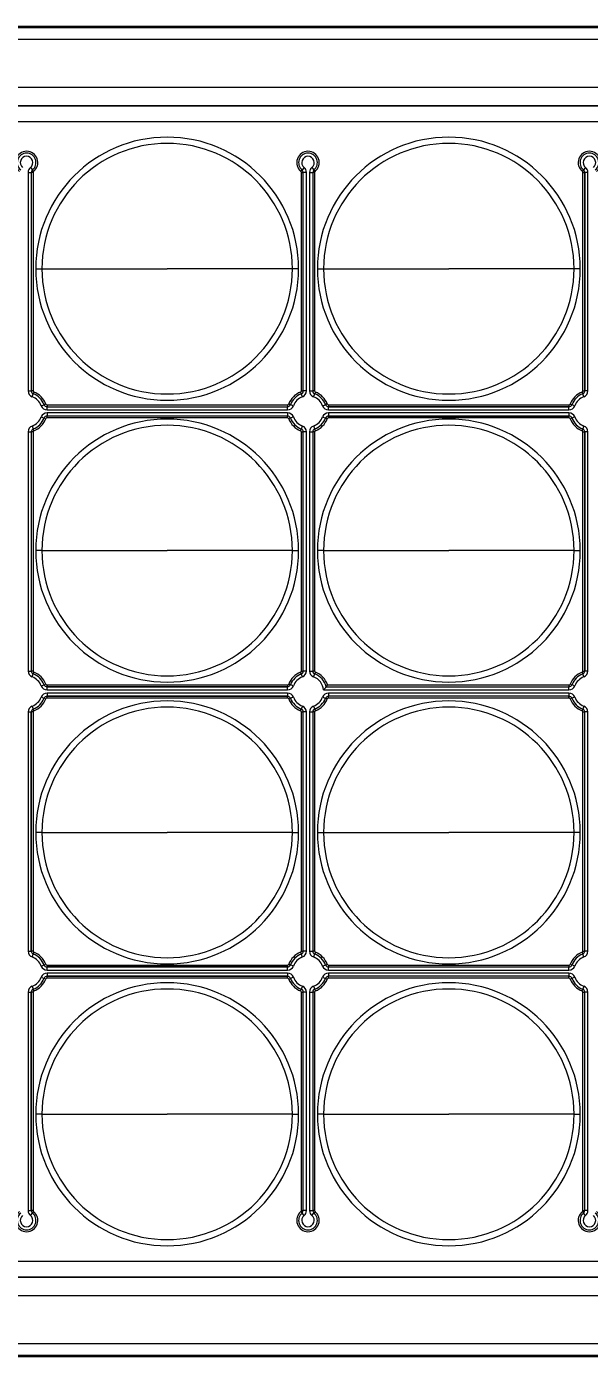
# Model space of a CAD drawing. Header units: millimetres. Extents: x 409 to 2276, y 1039 to 1674.
# Drawn here: x 645.6 to 735.6, y 1320.6 to 1532.9 of the extents above; entities that cross this region are included whole.
import ezdxf

# ---------------------------------------------------------------- set-up
doc = ezdxf.new("R2010")
doc.units = ezdxf.units.MM
doc.layers.add('dim', color=82, linetype='Continuous', lineweight=9)
doc.layers.add('粗实线层', color=7, linetype='Continuous', lineweight=35)
doc.dimstyles.new('ISO-25', dxfattribs={"dimscale": 2.5, "dimtxt": 2.5, "dimasz": 2.5, "dimexe": 1.25, "dimexo": 0.625, "dimtad": 1, "dimtxsty": 'Standard', "dimcen": 2.5, "dimadec": 0, "dimazin": 0, "dimtfac": 1, "dimtmove": 0, "dimatfit": 3, "dimfxl": 0, "dimarcsym": 0})

# ---------------------------------------------------------------- blocks, each defined once
blk = doc.blocks.new('*D8')
at = {"layer": 'Defpoints', "color": 0, "lineweight": 18, "transparency": 16777216}
for p in [(690.59, 1532.92), (760.59, 1320.61), (879.42, 1320.61)]:
    blk.add_point(p, dxfattribs=at)
at = {"layer": 'dim', "color": 0, "lineweight": -2, "transparency": 16777216}
for p, q in [((691.84, 1532.92), (880.67, 1532.92)), ((879.42, 1527.92), (879.42, 1325.61)), ((761.84, 1320.61), (880.67, 1320.61))]:
    blk.add_line(p, q, dxfattribs=at)
at = {"layer": 'dim', "color": 0, "lineweight": 18, "transparency": 16777216}
for points in [[(878.59, 1527.92), (880.25, 1527.92), (879.42, 1532.92)], [(878.59, 1325.61), (880.25, 1325.61), (879.42, 1320.61)]]:
    blk.add_solid(points, dxfattribs=at)
at = {"layer": 'dim', "color": 0, "lineweight": 18, "transparency": 16777216, "insert": (874.52, 1426.77), "char_height": 6.25, "attachment_point": 5, "rotation": 90}
blk.add_mtext('212,31', dxfattribs=at)

msp = doc.modelspace()

# ---------------------------------------------------------------- linework, layer by layer
at = {"layer": '粗实线层', "lineweight": 20}
for p, q in [((760.592, 1532.924), (620.592, 1532.924)), ((620.592, 1532.923), (760.592, 1532.923)), ((760.592, 1532.866), (620.592, 1532.866)), ((620.592, 1532.767), (760.592, 1532.767)), ((760.592, 1530.869), (620.592, 1530.869)), ((620.592, 1523.267), (760.592, 1523.267)), ((620.592, 1520.267), (760.592, 1520.267)), ((760.592, 1520.267), (620.592, 1520.267)), ((620.592, 1517.767), (760.592, 1517.767)), ((645.88, 1509.65), (646.38, 1509.65)), ((645.88, 1509.65), (645.88, 1474.76)), ((646.255, 1510.43), (646.568, 1510.04)), ((646.68, 1509.65), (646.38, 1509.65)), ((646.38, 1509.65), (646.38, 1474.76)), ((646.38, 1509.65), (646.38, 1474.76)), ((646.38, 1509.65), (646.38, 1474.76)), ((646.755, 1509.806), (646.568, 1510.04)), ((646.68, 1509.65), (646.68, 1474.76)), ((689.467, 1509.806), (689.655, 1510.04)), ((689.542, 1509.65), (689.842, 1509.65)), ((689.542, 1474.76), (689.542, 1509.65)), ((689.967, 1510.43), (689.655, 1510.04)), ((690.342, 1509.65), (689.842, 1509.65)), ((689.842, 1474.76), (689.842, 1509.65)), ((689.842, 1474.76), (689.842, 1509.65)), ((689.842, 1474.76), (689.842, 1509.65)), ((690.342, 1474.76), (690.342, 1509.65)), ((690.842, 1509.65), (691.342, 1509.65)), ((690.842, 1509.65), (690.842, 1474.76)), ((691.217, 1510.43), (691.53, 1510.04)), ((691.642, 1509.65), (691.342, 1509.65)), ((691.342, 1509.65), (691.342, 1474.76)), ((691.342, 1509.65), (691.342, 1474.76)), ((691.342, 1509.65), (691.342, 1474.76)), ((691.717, 1509.806), (691.53, 1510.04)), ((691.642, 1509.65), (691.642, 1474.76)), ((734.429, 1509.806), (734.617, 1510.04)), ((734.504, 1509.65), (734.804, 1509.65)), ((734.504, 1474.76), (734.504, 1509.65)), ((734.929, 1510.43), (734.617, 1510.04)), ((734.804, 1474.76), (734.804, 1509.65)), ((735.304, 1509.65), (734.804, 1509.65)), ((734.804, 1509.65), (734.804, 1474.76)), ((734.804, 1509.65), (734.804, 1474.76)), ((735.304, 1474.76), (735.304, 1509.65)), ((647.092, 1494.267), (648.092, 1494.267)), ((648.092, 1494.267), (668.092, 1494.267)), ((688.092, 1494.267), (668.092, 1494.267)), ((689.092, 1494.267), (688.092, 1494.267)), ((692.092, 1494.267), (693.092, 1494.267)), ((693.092, 1494.267), (713.092, 1494.267)), ((733.092, 1494.267), (713.092, 1494.267)), ((734.092, 1494.267), (733.092, 1494.267)), ((645.88, 1474.76), (646.38, 1474.76)), ((646.68, 1474.76), (646.38, 1474.76)), ((646.523, 1473.825), (646.702, 1474.293)), ((646.809, 1474.573), (646.702, 1474.293)), ((689.414, 1474.573), (689.521, 1474.293)), ((689.699, 1473.825), (689.521, 1474.293)), ((689.542, 1474.76), (689.842, 1474.76)), ((690.342, 1474.76), (689.842, 1474.76)), ((690.842, 1474.76), (691.342, 1474.76)), ((691.642, 1474.76), (691.342, 1474.76)), ((691.485, 1473.825), (691.664, 1474.293)), ((691.771, 1474.573), (691.664, 1474.293)), ((734.376, 1474.573), (734.483, 1474.293)), ((734.661, 1473.825), (734.483, 1474.293)), ((734.504, 1474.76), (734.804, 1474.76)), ((735.304, 1474.76), (734.804, 1474.76)), ((647.965, 1472.383), (648.432, 1472.562)), ((648.713, 1472.669), (648.432, 1472.562)), ((648.899, 1472.54), (648.899, 1472.24)), ((648.899, 1472.54), (687.323, 1472.54)), ((648.899, 1471.74), (648.899, 1472.24)), ((648.899, 1472.24), (687.323, 1472.24)), ((648.899, 1472.24), (687.323, 1472.24)), ((648.899, 1472.24), (687.323, 1472.24)), ((648.899, 1471.74), (687.323, 1471.74)), ((687.323, 1472.54), (687.323, 1472.24)), ((687.323, 1471.74), (687.323, 1472.24)), ((687.51, 1472.669), (687.79, 1472.562)), ((688.257, 1472.383), (687.79, 1472.562)), ((692.927, 1472.383), (693.394, 1472.562)), ((693.675, 1472.669), (693.394, 1472.562)), ((693.861, 1472.54), (732.285, 1472.54)), ((693.861, 1472.54), (693.861, 1472.24)), ((693.861, 1472.24), (732.285, 1472.24)), ((693.861, 1471.74), (693.861, 1472.24)), ((732.285, 1472.24), (693.861, 1472.24)), ((732.285, 1472.24), (693.861, 1472.24)), ((693.861, 1471.74), (732.285, 1471.74)), ((732.285, 1472.54), (732.285, 1472.24)), ((732.285, 1471.74), (732.285, 1472.24)), ((732.472, 1472.669), (732.752, 1472.562)), ((733.219, 1472.383), (732.752, 1472.562)), ((647.965, 1470.598), (648.432, 1470.419)), ((648.713, 1470.312), (648.432, 1470.419)), ((687.323, 1471.24), (648.899, 1471.24)), ((648.899, 1471.24), (648.899, 1470.74)), ((648.899, 1470.44), (648.899, 1470.74)), ((687.323, 1470.74), (648.899, 1470.74)), ((687.323, 1470.74), (648.899, 1470.74)), ((687.323, 1470.74), (648.899, 1470.74)), ((687.323, 1470.44), (648.899, 1470.44)), ((687.323, 1471.24), (687.323, 1470.74)), ((687.323, 1470.44), (687.323, 1470.74)), ((687.51, 1470.312), (687.79, 1470.419)), ((688.257, 1470.598), (687.79, 1470.419)), ((692.927, 1470.598), (693.394, 1470.419)), ((693.675, 1470.312), (693.394, 1470.419)), ((732.285, 1471.24), (693.861, 1471.24)), ((693.861, 1471.24), (693.861, 1470.74)), ((732.285, 1470.74), (693.861, 1470.74)), ((693.861, 1470.44), (693.861, 1470.74)), ((693.861, 1470.74), (732.285, 1470.74)), ((693.861, 1470.74), (732.285, 1470.74)), ((732.285, 1470.44), (693.861, 1470.44)), ((732.285, 1471.24), (732.285, 1470.74)), ((732.285, 1470.44), (732.285, 1470.74)), ((732.472, 1470.312), (732.752, 1470.419)), ((733.219, 1470.598), (732.752, 1470.419)), ((645.88, 1468.221), (645.88, 1430.036)), ((645.88, 1468.221), (646.38, 1468.221)), ((646.68, 1468.221), (646.38, 1468.221)), ((646.38, 1468.221), (646.38, 1430.036)), ((646.38, 1468.221), (646.38, 1430.036)), ((646.38, 1468.221), (646.38, 1430.036)), ((646.523, 1469.155), (646.702, 1468.688)), ((646.68, 1468.221), (646.68, 1430.036)), ((646.809, 1468.408), (646.702, 1468.688)), ((689.414, 1468.408), (689.521, 1468.688)), ((689.699, 1469.155), (689.521, 1468.688)), ((689.542, 1468.221), (689.842, 1468.221)), ((689.542, 1430.036), (689.542, 1468.221)), ((689.842, 1430.036), (689.842, 1468.221)), ((690.342, 1468.221), (689.842, 1468.221)), ((689.842, 1430.036), (689.842, 1468.221)), ((689.842, 1430.036), (689.842, 1468.221)), ((690.342, 1430.036), (690.342, 1468.221)), ((690.842, 1468.221), (691.342, 1468.221)), ((690.842, 1468.221), (690.842, 1430.036)), ((691.642, 1468.221), (691.342, 1468.221)), ((691.342, 1468.221), (691.342, 1430.036)), ((691.342, 1468.221), (691.342, 1430.036)), ((691.342, 1468.221), (691.342, 1430.036)), ((691.485, 1469.155), (691.664, 1468.688)), ((691.642, 1468.221), (691.642, 1430.036)), ((691.771, 1468.408), (691.664, 1468.688)), ((734.376, 1468.408), (734.483, 1468.688)), ((734.661, 1469.155), (734.483, 1468.688)), ((734.504, 1430.036), (734.504, 1468.221)), ((734.504, 1468.221), (734.804, 1468.221)), ((734.804, 1430.036), (734.804, 1468.221)), ((735.304, 1468.221), (734.804, 1468.221)), ((734.804, 1468.221), (734.804, 1430.036)), ((734.804, 1468.221), (734.804, 1430.036)), ((735.304, 1430.036), (735.304, 1468.221)), ((648.092, 1449.267), (647.092, 1449.267)), ((648.092, 1449.267), (668.092, 1449.267)), ((688.092, 1449.267), (668.092, 1449.267)), ((688.092, 1449.267), (689.092, 1449.267)), ((693.092, 1449.267), (692.092, 1449.267)), ((693.092, 1449.267), (713.092, 1449.267)), ((733.092, 1449.267), (713.092, 1449.267)), ((733.092, 1449.267), (734.092, 1449.267)), ((645.88, 1430.036), (646.38, 1430.036)), ((646.68, 1430.036), (646.38, 1430.036)), ((646.523, 1429.102), (646.702, 1429.569)), ((646.809, 1429.849), (646.702, 1429.569)), ((689.414, 1429.849), (689.521, 1429.569)), ((689.699, 1429.102), (689.521, 1429.569)), ((689.542, 1430.036), (689.842, 1430.036)), ((690.342, 1430.036), (689.842, 1430.036)), ((690.842, 1430.036), (691.342, 1430.036)), ((691.642, 1430.036), (691.342, 1430.036)), ((691.485, 1429.102), (691.664, 1429.569)), ((691.771, 1429.849), (691.664, 1429.569)), ((734.376, 1429.849), (734.483, 1429.569)), ((734.661, 1429.102), (734.483, 1429.569)), ((734.504, 1430.036), (734.804, 1430.036)), ((735.304, 1430.036), (734.804, 1430.036)), ((647.965, 1427.66), (648.432, 1427.839)), ((648.713, 1427.946), (648.432, 1427.839)), ((648.899, 1427.817), (648.899, 1427.517)), ((648.899, 1427.817), (687.323, 1427.817)), ((648.899, 1427.517), (687.323, 1427.517)), ((648.899, 1427.017), (648.899, 1427.517)), ((687.323, 1427.517), (648.899, 1427.517)), ((687.323, 1427.517), (648.899, 1427.517)), ((648.899, 1427.017), (687.323, 1427.017)), ((687.323, 1427.817), (687.323, 1427.517)), ((687.323, 1427.017), (687.323, 1427.517)), ((687.51, 1427.946), (687.79, 1427.839)), ((688.257, 1427.66), (687.79, 1427.839)), ((693.08, 1427.017), (732.285, 1427.017)), ((693.497, 1427.517), (732.285, 1427.517)), ((693.497, 1427.517), (732.285, 1427.517)), ((693.497, 1427.517), (732.285, 1427.517)), ((693.721, 1427.817), (732.285, 1427.817)), ((732.285, 1427.817), (732.285, 1427.517)), ((732.285, 1427.017), (732.285, 1427.517)), ((732.472, 1427.946), (732.752, 1427.839)), ((733.219, 1427.66), (732.752, 1427.839)), ((647.965, 1425.874), (648.432, 1425.696)), ((648.713, 1425.589), (648.432, 1425.696)), ((648.899, 1426.517), (648.899, 1426.017)), ((687.323, 1426.517), (648.899, 1426.517)), ((687.323, 1426.017), (648.899, 1426.017)), ((648.899, 1425.717), (648.899, 1426.017)), ((648.899, 1426.017), (687.323, 1426.017)), ((648.899, 1426.017), (687.323, 1426.017)), ((687.323, 1425.717), (648.899, 1425.717)), ((687.323, 1426.517), (687.323, 1426.017)), ((687.323, 1425.717), (687.323, 1426.017)), ((687.51, 1425.589), (687.79, 1425.696)), ((688.257, 1425.874), (687.79, 1425.696)), ((692.927, 1425.874), (693.394, 1425.696)), ((693.675, 1425.589), (693.394, 1425.696)), ((732.285, 1426.517), (693.861, 1426.517)), ((693.861, 1426.517), (693.861, 1426.017)), ((732.285, 1426.017), (693.861, 1426.017)), ((693.861, 1425.717), (693.861, 1426.017)), ((732.285, 1426.017), (693.861, 1426.017)), ((732.285, 1426.017), (693.861, 1426.017)), ((732.285, 1425.717), (693.861, 1425.717)), ((732.285, 1426.517), (732.285, 1426.017)), ((732.285, 1425.717), (732.285, 1426.017)), ((732.472, 1425.589), (732.752, 1425.696)), ((733.219, 1425.874), (732.752, 1425.696)), ((645.88, 1423.498), (646.38, 1423.498)), ((645.88, 1423.498), (645.88, 1385.313)), ((646.68, 1423.498), (646.38, 1423.498)), ((646.38, 1423.498), (646.38, 1385.313)), ((646.38, 1385.313), (646.38, 1423.498)), ((646.38, 1385.313), (646.38, 1423.498)), ((646.523, 1424.432), (646.702, 1423.965)), ((646.68, 1423.498), (646.68, 1385.313)), ((646.809, 1423.685), (646.702, 1423.965)), ((689.414, 1423.685), (689.521, 1423.965)), ((689.699, 1424.432), (689.521, 1423.965)), ((689.542, 1385.313), (689.542, 1423.498)), ((689.542, 1423.498), (689.842, 1423.498)), ((689.842, 1385.313), (689.842, 1423.498)), ((690.342, 1423.498), (689.842, 1423.498)), ((689.842, 1385.313), (689.842, 1423.498)), ((689.842, 1385.313), (689.842, 1423.498)), ((690.342, 1385.313), (690.342, 1423.498)), ((690.842, 1423.498), (691.342, 1423.498)), ((690.842, 1423.498), (690.842, 1385.313)), ((691.342, 1423.498), (691.342, 1385.313)), ((691.642, 1423.498), (691.342, 1423.498)), ((691.342, 1423.498), (691.342, 1385.313)), ((691.342, 1423.498), (691.342, 1385.313)), ((691.485, 1424.432), (691.664, 1423.965)), ((691.642, 1423.498), (691.642, 1385.313)), ((691.771, 1423.685), (691.664, 1423.965)), ((734.376, 1423.685), (734.483, 1423.965)), ((734.661, 1424.432), (734.483, 1423.965)), ((734.504, 1423.498), (734.804, 1423.498)), ((734.504, 1385.313), (734.504, 1423.498)), ((734.804, 1385.313), (734.804, 1423.498)), ((735.304, 1423.498), (734.804, 1423.498)), ((734.804, 1385.313), (734.804, 1423.498)), ((734.804, 1385.313), (734.804, 1423.498)), ((735.304, 1385.313), (735.304, 1423.498)), ((648.092, 1404.267), (647.092, 1404.267)), ((648.092, 1404.267), (668.092, 1404.267)), ((688.092, 1404.267), (668.092, 1404.267)), ((688.092, 1404.267), (689.092, 1404.267)), ((692.092, 1404.267), (693.092, 1404.267)), ((693.092, 1404.267), (713.092, 1404.267)), ((733.092, 1404.267), (713.092, 1404.267)), ((734.092, 1404.267), (733.092, 1404.267)), ((645.88, 1385.313), (646.38, 1385.313)), ((646.68, 1385.313), (646.38, 1385.313)), ((646.523, 1384.379), (646.702, 1384.846)), ((646.809, 1385.126), (646.702, 1384.846)), ((689.414, 1385.126), (689.521, 1384.846)), ((689.699, 1384.379), (689.521, 1384.846)), ((689.542, 1385.313), (689.842, 1385.313)), ((690.342, 1385.313), (689.842, 1385.313)), ((690.842, 1385.313), (691.342, 1385.313)), ((691.642, 1385.313), (691.342, 1385.313)), ((691.485, 1384.379), (691.664, 1384.846)), ((691.771, 1385.126), (691.664, 1384.846)), ((734.376, 1385.126), (734.483, 1384.846)), ((734.661, 1384.379), (734.483, 1384.846)), ((734.504, 1385.313), (734.804, 1385.313)), ((735.304, 1385.313), (734.804, 1385.313)), ((647.965, 1382.937), (648.432, 1383.115)), ((648.713, 1383.222), (648.432, 1383.115)), ((648.899, 1383.094), (648.899, 1382.794)), ((648.899, 1383.094), (687.323, 1383.094)), ((648.899, 1382.794), (687.323, 1382.794)), ((648.899, 1382.294), (648.899, 1382.794)), ((687.323, 1382.794), (648.899, 1382.794)), ((687.323, 1382.794), (648.899, 1382.794)), ((648.899, 1382.294), (687.323, 1382.294)), ((687.323, 1383.094), (687.323, 1382.794)), ((687.323, 1382.294), (687.323, 1382.794)), ((687.51, 1383.222), (687.79, 1383.115)), ((688.257, 1382.937), (687.79, 1383.115)), ((692.927, 1382.937), (693.394, 1383.115)), ((693.675, 1383.222), (693.394, 1383.115)), ((693.861, 1383.094), (693.861, 1382.794)), ((693.861, 1383.094), (732.285, 1383.094)), ((693.861, 1382.794), (732.285, 1382.794)), ((693.861, 1382.294), (693.861, 1382.794)), ((693.861, 1382.794), (732.285, 1382.794)), ((693.861, 1382.794), (732.285, 1382.794)), ((693.861, 1382.294), (732.285, 1382.294)), ((732.285, 1383.094), (732.285, 1382.794)), ((732.285, 1382.294), (732.285, 1382.794)), ((732.472, 1383.222), (732.752, 1383.115)), ((733.219, 1382.937), (732.752, 1383.115)), ((647.965, 1381.151), (648.432, 1380.972)), ((648.713, 1380.865), (648.432, 1380.972)), ((648.899, 1381.794), (648.899, 1381.294)), ((687.323, 1381.794), (648.899, 1381.794)), ((687.323, 1381.294), (648.899, 1381.294)), ((648.899, 1380.994), (648.899, 1381.294)), ((648.899, 1381.294), (687.323, 1381.294)), ((648.899, 1381.294), (687.323, 1381.294)), ((687.323, 1380.994), (648.899, 1380.994)), ((687.323, 1381.794), (687.323, 1381.294)), ((687.323, 1380.994), (687.323, 1381.294)), ((687.51, 1380.865), (687.79, 1380.972)), ((688.257, 1381.151), (687.79, 1380.972)), ((692.927, 1381.151), (693.394, 1380.972)), ((693.675, 1380.865), (693.394, 1380.972)), ((693.861, 1381.794), (693.861, 1381.294)), ((732.285, 1381.794), (693.861, 1381.794)), ((693.861, 1380.994), (693.861, 1381.294)), ((732.285, 1381.294), (693.861, 1381.294)), ((732.285, 1381.294), (693.861, 1381.294)), ((732.285, 1381.294), (693.861, 1381.294)), ((732.285, 1380.994), (693.861, 1380.994)), ((732.285, 1381.794), (732.285, 1381.294)), ((732.285, 1380.994), (732.285, 1381.294)), ((732.472, 1380.865), (732.752, 1380.972)), ((733.219, 1381.151), (732.752, 1380.972)), ((645.88, 1378.775), (646.38, 1378.775)), ((645.88, 1378.775), (645.88, 1343.885)), ((646.68, 1378.775), (646.38, 1378.775)), ((646.38, 1378.775), (646.38, 1343.885)), ((646.38, 1343.885), (646.38, 1378.775)), ((646.38, 1343.885), (646.38, 1378.775)), ((646.523, 1379.709), (646.702, 1379.242)), ((646.68, 1378.775), (646.68, 1343.885)), ((646.809, 1378.961), (646.702, 1379.242)), ((689.414, 1378.961), (689.521, 1379.242)), ((689.699, 1379.709), (689.521, 1379.242)), ((689.542, 1378.775), (689.842, 1378.775)), ((689.542, 1343.885), (689.542, 1378.775)), ((689.842, 1343.885), (689.842, 1378.775)), ((690.342, 1378.775), (689.842, 1378.775)), ((689.842, 1343.885), (689.842, 1378.775)), ((689.842, 1343.885), (689.842, 1378.775)), ((690.342, 1343.885), (690.342, 1378.775)), ((690.842, 1378.775), (691.342, 1378.775)), ((690.842, 1378.775), (690.842, 1343.885)), ((691.642, 1378.775), (691.342, 1378.775)), ((691.342, 1378.775), (691.342, 1343.885)), ((691.342, 1378.775), (691.342, 1343.885)), ((691.342, 1378.775), (691.342, 1343.885)), ((691.485, 1379.709), (691.664, 1379.242)), ((691.642, 1378.775), (691.642, 1343.885)), ((691.771, 1378.961), (691.664, 1379.242)), ((734.376, 1378.961), (734.483, 1379.242)), ((734.661, 1379.709), (734.483, 1379.242)), ((734.504, 1378.775), (734.804, 1378.775)), ((734.504, 1343.885), (734.504, 1378.775)), ((734.804, 1343.885), (734.804, 1378.775)), ((735.304, 1378.775), (734.804, 1378.775)), ((734.804, 1343.885), (734.804, 1378.775)), ((734.804, 1343.885), (734.804, 1378.775)), ((735.304, 1343.885), (735.304, 1378.775)), ((648.092, 1359.267), (647.092, 1359.267)), ((648.092, 1359.267), (668.092, 1359.267)), ((688.092, 1359.267), (668.092, 1359.267)), ((688.092, 1359.267), (689.092, 1359.267)), ((693.092, 1359.267), (692.092, 1359.267)), ((693.092, 1359.267), (713.092, 1359.267)), ((733.092, 1359.267), (713.092, 1359.267)), ((733.092, 1359.267), (734.092, 1359.267)), ((645.88, 1343.885), (646.38, 1343.885)), ((646.255, 1343.104), (646.568, 1343.494)), ((646.68, 1343.885), (646.38, 1343.885)), ((646.755, 1343.728), (646.568, 1343.494)), ((689.467, 1343.728), (689.655, 1343.494)), ((689.542, 1343.885), (689.842, 1343.885)), ((689.967, 1343.104), (689.655, 1343.494)), ((690.342, 1343.885), (689.842, 1343.885)), ((690.842, 1343.885), (691.342, 1343.885)), ((691.217, 1343.104), (691.53, 1343.494)), ((691.642, 1343.885), (691.342, 1343.885)), ((691.717, 1343.728), (691.53, 1343.494)), ((734.429, 1343.728), (734.617, 1343.494)), ((734.504, 1343.885), (734.804, 1343.885)), ((734.929, 1343.104), (734.617, 1343.494)), ((735.304, 1343.885), (734.804, 1343.885)), ((760.592, 1335.767), (620.592, 1335.767)), ((760.592, 1333.267), (620.592, 1333.267)), ((620.592, 1333.267), (760.592, 1333.267)), ((760.592, 1330.267), (620.592, 1330.267)), ((620.592, 1322.665), (760.592, 1322.665)), ((760.592, 1320.767), (620.592, 1320.767)), ((620.592, 1320.668), (760.592, 1320.668)), ((620.592, 1320.611), (760.592, 1320.611)), ((760.592, 1320.611), (620.592, 1320.611))]:
    msp.add_line(p, q, dxfattribs=at)
for centre, radius, start, end in [((668.092, 1494.267), 21, 0, 180), ((668.092, 1494.267), 20, 0, 180), ((668.092, 1494.267), 20, 0, 180), ((713.092, 1494.267), 21, 0, 180), ((713.092, 1494.267), 20, 0, 180), ((713.092, 1494.267), 20, 0, 180), ((645.63, 1511.211), 1.8, 308.68219, 231.31781), ((645.63, 1511.211), 1.5, 308.68219, 231.31781), ((645.63, 1511.211), 1.5, 308.68219, 231.31781), ((645.63, 1511.211), 1.5, 308.68219, 231.31781), ((645.63, 1511.211), 1, 308.68219, 231.31781), ((690.592, 1511.211), 1.8, 308.68219, 231.31781), ((690.592, 1511.211), 1.5, 308.68219, 231.31781), ((690.592, 1511.211), 1.5, 308.68219, 231.31781), ((690.592, 1511.211), 1.5, 308.68219, 231.31781), ((690.592, 1511.211), 1, 308.68219, 231.31781), ((735.554, 1511.211), 1.8, 308.68219, 231.31781), ((735.554, 1511.211), 1.5, 308.68219, 231.31781), ((735.554, 1511.211), 1.5, 308.68219, 231.31781), ((735.554, 1511.211), 1.5, 308.68219, 231.31781), ((735.554, 1511.211), 1, 308.68219, 231.31781), ((646.88, 1509.65), 1, 128.68219, 180), ((646.88, 1509.65), 0.5, 128.68219, 180), ((646.88, 1509.65), 0.5, 128.68219, 180), ((646.88, 1509.65), 0.5, 128.68219, 180), ((646.88, 1509.65), 0.2, 128.68219, 180), ((689.342, 1509.65), 0.2, 0, 51.31781), ((689.342, 1509.65), 0.5, 0, 51.31781), ((689.342, 1509.65), 0.5, 0, 51.31781), ((689.342, 1509.65), 0.5, 360, 51.31781), ((689.342, 1509.65), 1, 0, 51.31781), ((691.842, 1509.65), 1, 128.68219, 180), ((691.842, 1509.65), 0.5, 128.68219, 180), ((691.842, 1509.65), 0.5, 128.68219, 180), ((691.842, 1509.65), 0.5, 128.68219, 180), ((691.842, 1509.65), 0.2, 128.68219, 180), ((734.304, 1509.65), 0.2, 0, 51.31781), ((734.304, 1509.65), 0.5, 0, 51.31781), ((734.304, 1509.65), 0.5, 0, 51.31781), ((734.304, 1509.65), 0.5, 360, 51.31781), ((734.304, 1509.65), 1, 0, 51.31781), ((668.092, 1494.267), 21, 180, 0), ((668.092, 1494.267), 20, 180, 0), ((668.092, 1494.267), 20, 180, 0), ((713.092, 1494.267), 21, 180, 0), ((713.092, 1494.267), 20, 180, 0), ((713.092, 1494.267), 20, 180, 0), ((646.88, 1474.76), 1, 180, 249.07517), ((646.88, 1474.76), 0.5, 180, 249.07517), ((646.88, 1474.76), 0.5, 180, 249.07517), ((646.88, 1474.76), 0.5, 180, 249.07517), ((645.63, 1471.49), 2.5, 20.92483, 69.07517), ((646.88, 1474.76), 0.2, 180, 249.07517), ((645.63, 1471.49), 3, 20.92483, 69.07517), ((645.63, 1471.49), 3, 20.92483, 69.07517), ((645.63, 1471.49), 3, 20.92483, 69.07517), ((645.63, 1471.49), 3.3, 20.92483, 69.07517), ((690.592, 1471.49), 3.3, 110.92483, 159.07517), ((690.592, 1471.49), 3, 110.92483, 159.07517), ((690.592, 1471.49), 3, 110.92483, 159.07517), ((690.592, 1471.49), 3, 110.92483, 159.07517), ((690.592, 1471.49), 2.5, 110.92483, 159.07517), ((689.342, 1474.76), 0.2, 290.92483, 0), ((689.342, 1474.76), 0.5, 290.92483, 0), ((689.342, 1474.76), 0.5, 290.92483, 0), ((689.342, 1474.76), 0.5, 290.92483, 360), ((689.342, 1474.76), 1, 290.92483, 360), ((691.842, 1474.76), 1, 180, 249.07517), ((691.842, 1474.76), 0.5, 180, 249.07517), ((691.842, 1474.76), 0.5, 180, 249.07517), ((691.842, 1474.76), 0.5, 180, 249.07517), ((690.592, 1471.49), 2.5, 20.92483, 69.07517), ((691.842, 1474.76), 0.2, 180, 249.07517), ((690.592, 1471.49), 3, 20.92483, 69.07517), ((690.592, 1471.49), 3, 20.92483, 69.07517), ((690.592, 1471.49), 3, 20.92483, 69.07517), ((690.592, 1471.49), 3.3, 20.92483, 69.07517), ((735.554, 1471.49), 3.3, 110.92483, 159.07517), ((735.554, 1471.49), 3, 110.92483, 159.07517), ((735.554, 1471.49), 3, 110.92483, 159.07517), ((735.554, 1471.49), 3, 110.92483, 159.07517), ((735.554, 1471.49), 2.5, 110.92483, 159.07517), ((734.304, 1474.76), 0.2, 290.92483, 0), ((734.304, 1474.76), 0.5, 290.92483, 0), ((734.304, 1474.76), 0.5, 290.92483, 0), ((734.304, 1474.76), 0.5, 290.92483, 0), ((734.304, 1474.76), 1, 290.92483, 360), ((648.899, 1472.74), 1, 200.92483, 270), ((648.899, 1472.74), 0.5, 200.92483, 270), ((648.899, 1472.74), 0.5, 200.92483, 270), ((648.899, 1472.74), 0.5, 200.92483, 270), ((648.899, 1472.74), 0.2, 200.92483, 270), ((687.323, 1472.74), 0.2, 270, 339.07517), ((687.323, 1472.74), 0.5, 270, 339.07517), ((687.323, 1472.74), 0.5, 270, 339.07517), ((687.323, 1472.74), 0.5, 270, 339.07517), ((687.323, 1472.74), 1, 270, 339.07517), ((693.861, 1472.74), 1, 200.92483, 270), ((693.861, 1472.74), 0.5, 200.92483, 270), ((693.861, 1472.74), 0.5, 200.92483, 270), ((693.861, 1472.74), 0.5, 200.92483, 270), ((693.861, 1472.74), 0.2, 200.92483, 270), ((732.285, 1472.74), 0.2, 270, 339.07517), ((732.285, 1472.74), 0.5, 270, 339.07517), ((732.285, 1472.74), 0.5, 270, 339.07517), ((732.285, 1472.74), 0.5, 270, 339.07517), ((732.285, 1472.74), 1, 270, 339.07517), ((645.63, 1471.49), 2.5, 290.92483, 339.07517), ((645.63, 1471.49), 3, 290.92483, 339.07517), ((645.63, 1471.49), 3, 290.92483, 339.07517), ((645.63, 1471.49), 3, 290.92483, 339.07517), ((645.63, 1471.49), 3.3, 290.92483, 339.07517), ((668.092, 1449.267), 21, 0, 180), ((648.899, 1470.24), 1, 90, 159.07517), ((668.092, 1449.267), 20, 0, 180), ((668.092, 1449.267), 20, 0, 180), ((648.899, 1470.24), 0.5, 90, 159.07517), ((648.899, 1470.24), 0.5, 90, 159.07517), ((648.899, 1470.24), 0.5, 90, 159.07517), ((648.899, 1470.24), 0.2, 90, 159.07517), ((687.323, 1470.24), 1, 20.92483, 90), ((687.323, 1470.24), 0.5, 20.92483, 90), ((687.323, 1470.24), 0.5, 20.92483, 90), ((687.323, 1470.24), 0.5, 20.92483, 90), ((687.323, 1470.24), 0.2, 20.92483, 90), ((690.592, 1471.49), 3.3, 200.92483, 249.07517), ((690.592, 1471.49), 3, 200.92483, 249.07517), ((690.592, 1471.49), 3, 200.92483, 249.07517), ((690.592, 1471.49), 3, 200.92483, 249.07517), ((690.592, 1471.49), 2.5, 200.92483, 249.07517), ((690.592, 1471.49), 2.5, 290.92483, 339.07517), ((690.592, 1471.49), 3, 290.92483, 339.07517), ((690.592, 1471.49), 3, 290.92483, 339.07517), ((690.592, 1471.49), 3, 290.92483, 339.07517), ((690.592, 1471.49), 3.3, 290.92483, 339.07517), ((713.092, 1449.267), 21, 0, 180), ((693.861, 1470.24), 1, 90, 159.07517), ((713.092, 1449.267), 20, 0, 180), ((713.092, 1449.267), 20, 0, 180), ((693.861, 1470.24), 0.5, 90, 159.07517), ((693.861, 1470.24), 0.5, 90, 159.07517), ((693.861, 1470.24), 0.5, 90, 159.07517), ((693.861, 1470.24), 0.2, 90, 159.07517), ((732.285, 1470.24), 1, 20.92483, 90), ((732.285, 1470.24), 0.5, 20.92483, 90), ((732.285, 1470.24), 0.5, 20.92483, 90), ((732.285, 1470.24), 0.5, 20.92483, 90), ((732.285, 1470.24), 0.2, 20.92483, 90), ((735.554, 1471.49), 3.3, 200.92483, 249.07517), ((735.554, 1471.49), 3, 200.92483, 249.07517), ((735.554, 1471.49), 3, 200.92483, 249.07517), ((735.554, 1471.49), 3, 200.92483, 249.07517), ((735.554, 1471.49), 2.5, 200.92483, 249.07517), ((646.88, 1468.221), 1, 110.92483, 180), ((646.88, 1468.221), 0.5, 110.92483, 180), ((646.88, 1468.221), 0.5, 110.92483, 180), ((646.88, 1468.221), 0.5, 110.92483, 180), ((646.88, 1468.221), 0.2, 110.92483, 180), ((689.342, 1468.221), 0.2, 0, 69.07517), ((689.342, 1468.221), 0.5, 0, 69.07517), ((689.342, 1468.221), 0.5, 0, 69.07517), ((689.342, 1468.221), 0.5, 360, 69.07517), ((689.342, 1468.221), 1, 0, 69.07517), ((691.842, 1468.221), 1, 110.92483, 180), ((691.842, 1468.221), 0.5, 110.92483, 180), ((691.842, 1468.221), 0.5, 110.92483, 180), ((691.842, 1468.221), 0.5, 110.92483, 180), ((691.842, 1468.221), 0.2, 110.92483, 180), ((734.304, 1468.221), 0.2, 0, 69.07517), ((734.304, 1468.221), 0.5, 0, 69.07517), ((734.304, 1468.221), 0.5, 0, 69.07517), ((734.304, 1468.221), 0.5, 360, 69.07517), ((734.304, 1468.221), 1, 0, 69.07517), ((668.092, 1449.267), 21, 180, 0), ((668.092, 1449.267), 20, 180, 0), ((668.092, 1449.267), 20, 180, 0), ((713.092, 1449.267), 21, 180, 0), ((713.092, 1449.267), 20, 180, 0), ((713.092, 1449.267), 20, 180, 0), ((646.88, 1430.036), 1, 180, 249.07517), ((646.88, 1430.036), 0.5, 180, 249.07517), ((646.88, 1430.036), 0.5, 180, 249.07517), ((646.88, 1430.036), 0.5, 180, 249.07517), ((645.63, 1426.767), 2.5, 20.92483, 69.07517), ((646.88, 1430.036), 0.2, 180, 249.07517), ((645.63, 1426.767), 3, 20.92483, 69.07517), ((645.63, 1426.767), 3, 20.92483, 69.07517), ((645.63, 1426.767), 3, 20.92483, 69.07517), ((645.63, 1426.767), 3.3, 20.92483, 69.07517), ((690.592, 1426.767), 3.3, 110.92483, 159.07517), ((690.592, 1426.767), 3, 110.92483, 159.07517), ((690.592, 1426.767), 3, 110.92483, 159.07517), ((690.592, 1426.767), 3, 110.92483, 159.07517), ((690.592, 1426.767), 2.5, 110.92483, 159.07517), ((689.342, 1430.036), 0.2, 290.92483, 360), ((689.342, 1430.036), 0.5, 290.92483, 0), ((689.342, 1430.036), 0.5, 290.92483, 0), ((689.342, 1430.036), 0.5, 290.92483, 360), ((689.342, 1430.036), 1, 290.92483, 360), ((691.842, 1430.036), 1, 180, 249.07517), ((691.842, 1430.036), 0.5, 180, 249.07517), ((691.842, 1430.036), 0.5, 180, 249.07517), ((691.842, 1430.036), 0.5, 180, 249.07517), ((690.592, 1426.767), 2.5, 5.73917, 69.07517), ((691.842, 1430.036), 0.2, 180, 249.07517), ((690.592, 1426.767), 3, 14.47751, 69.07517), ((690.592, 1426.767), 3, 14.4782, 69.07517), ((690.592, 1426.767), 3, 14.47684, 69.07517), ((690.592, 1426.767), 3.3, 18.553, 69.07517), ((735.554, 1426.767), 3.3, 110.92483, 159.07517), ((735.554, 1426.767), 3, 110.92483, 159.07517), ((735.554, 1426.767), 3, 110.92483, 159.07517), ((735.554, 1426.767), 3, 110.92483, 159.07517), ((735.554, 1426.767), 2.5, 110.92483, 159.07517), ((734.304, 1430.036), 0.2, 290.92483, 0), ((734.304, 1430.036), 0.5, 290.92483, 0), ((734.304, 1430.036), 0.5, 290.92483, 0), ((734.304, 1430.036), 0.5, 290.92483, 0), ((734.304, 1430.036), 1, 290.92483, 360), ((648.899, 1428.017), 1, 200.92483, 270), ((648.899, 1428.017), 0.5, 200.92483, 270), ((648.899, 1428.017), 0.5, 200.92483, 270), ((648.899, 1428.017), 0.5, 200.92483, 270), ((648.899, 1428.017), 0.2, 200.92483, 270), ((687.323, 1428.017), 0.2, 270, 339.07517), ((687.323, 1428.017), 0.5, 270, 339.07517), ((687.323, 1428.017), 0.5, 270, 339.07517), ((687.323, 1428.017), 0.5, 270, 339.07517), ((687.323, 1428.017), 1, 270, 339.07517), ((732.285, 1428.017), 0.2, 270, 339.07517), ((732.285, 1428.017), 0.5, 270, 339.07517), ((732.285, 1428.017), 0.5, 270, 339.07517), ((732.285, 1428.017), 0.5, 270, 339.07517), ((732.285, 1428.017), 1, 270, 339.07517), ((645.63, 1426.767), 2.5, 290.92483, 339.07517), ((645.63, 1426.767), 3, 290.92483, 339.07517), ((645.63, 1426.767), 3, 290.92483, 339.07517), ((645.63, 1426.767), 3, 290.92483, 339.07517), ((645.63, 1426.767), 3.3, 290.92483, 339.07517), ((668.092, 1404.267), 21, 0, 180), ((648.899, 1425.517), 1, 90, 159.07517), ((648.899, 1425.517), 0.5, 90, 159.07517), ((648.899, 1425.517), 0.5, 90, 159.07517), ((648.899, 1425.517), 0.5, 90, 159.07517), ((648.899, 1425.517), 0.2, 90, 159.07517), ((687.323, 1425.517), 1, 20.92483, 90), ((687.323, 1425.517), 0.5, 20.92483, 90), ((687.323, 1425.517), 0.5, 20.92483, 90), ((687.323, 1425.517), 0.5, 20.92483, 90), ((687.323, 1425.517), 0.2, 20.92483, 90), ((690.592, 1426.767), 3.3, 200.92483, 249.07517), ((690.592, 1426.767), 3, 200.92483, 249.07517), ((690.592, 1426.767), 3, 200.92483, 249.07517), ((690.592, 1426.767), 3, 200.92483, 249.07517), ((690.592, 1426.767), 2.5, 200.92483, 249.07517), ((690.592, 1426.767), 2.5, 290.92483, 339.07517), ((690.592, 1426.767), 3, 290.92483, 339.07517), ((690.592, 1426.767), 3, 290.92483, 339.07517), ((690.592, 1426.767), 3, 290.92483, 339.07517), ((690.592, 1426.767), 3.3, 290.92483, 339.07517), ((713.092, 1404.267), 21, 0, 180), ((693.861, 1425.517), 1, 90, 159.07517), ((693.861, 1425.517), 0.5, 90, 159.07517), ((693.861, 1425.517), 0.5, 90, 159.07517), ((693.861, 1425.517), 0.5, 90, 159.07517), ((693.861, 1425.517), 0.2, 90, 159.07517), ((732.285, 1425.517), 1, 20.92483, 90), ((732.285, 1425.517), 0.5, 20.92483, 90), ((732.285, 1425.517), 0.5, 20.92483, 90), ((732.285, 1425.517), 0.5, 20.92483, 90), ((732.285, 1425.517), 0.2, 20.92483, 90), ((735.554, 1426.767), 3.3, 200.92483, 249.07517), ((735.554, 1426.767), 3, 200.92483, 249.07517), ((735.554, 1426.767), 3, 200.92483, 249.07517), ((735.554, 1426.767), 3, 200.92483, 249.07517), ((735.554, 1426.767), 2.5, 200.92483, 249.07517), ((646.88, 1423.498), 1, 110.92483, 180), ((646.88, 1423.498), 0.5, 110.92483, 180), ((646.88, 1423.498), 0.5, 110.92483, 180), ((646.88, 1423.498), 0.5, 110.92483, 180), ((646.88, 1423.498), 0.2, 110.92483, 180), ((668.092, 1404.267), 20, 0, 180), ((668.092, 1404.267), 20, 0, 180), ((689.342, 1423.498), 0.2, 0, 69.07517), ((689.342, 1423.498), 0.5, 0, 69.07517), ((689.342, 1423.498), 0.5, 0, 69.07517), ((689.342, 1423.498), 0.5, 360, 69.07517), ((689.342, 1423.498), 1, 0, 69.07517), ((691.842, 1423.498), 1, 110.92483, 180), ((691.842, 1423.498), 0.5, 110.92483, 180), ((691.842, 1423.498), 0.5, 110.92483, 180), ((691.842, 1423.498), 0.5, 110.92483, 180), ((691.842, 1423.498), 0.2, 110.92483, 180), ((713.092, 1404.267), 20, 0, 180), ((713.092, 1404.267), 20, 0, 180), ((734.304, 1423.498), 0.2, 0, 69.07517), ((734.304, 1423.498), 0.5, 0, 69.07517), ((734.304, 1423.498), 0.5, 0, 69.07517), ((734.304, 1423.498), 0.5, 360, 69.07517), ((734.304, 1423.498), 1, 0, 69.07517), ((668.092, 1404.267), 21, 180, 0), ((668.092, 1404.267), 20, 180, 0), ((668.092, 1404.267), 20, 180, 0), ((713.092, 1404.267), 21, 180, 0), ((713.092, 1404.267), 20, 180, 0), ((713.092, 1404.267), 20, 180, 0), ((646.88, 1385.313), 1, 180, 249.07517), ((646.88, 1385.313), 0.5, 180, 249.07517), ((646.88, 1385.313), 0.5, 180, 249.07517), ((646.88, 1385.313), 0.5, 180, 249.07517), ((645.63, 1382.044), 2.5, 20.92483, 69.07517), ((646.88, 1385.313), 0.2, 180, 249.07517), ((645.63, 1382.044), 3, 20.92483, 69.07517), ((645.63, 1382.044), 3, 20.92483, 69.07517), ((645.63, 1382.044), 3, 20.92483, 69.07517), ((645.63, 1382.044), 3.3, 20.92483, 69.07517), ((690.592, 1382.044), 3.3, 110.92483, 159.07517), ((690.592, 1382.044), 3, 110.92483, 159.07517), ((690.592, 1382.044), 3, 110.92483, 159.07517), ((690.592, 1382.044), 3, 110.92483, 159.07517), ((690.592, 1382.044), 2.5, 110.92483, 159.07517), ((689.342, 1385.313), 0.2, 290.92483, 360), ((689.342, 1385.313), 0.5, 290.92483, 0), ((689.342, 1385.313), 0.5, 290.92483, 0), ((689.342, 1385.313), 0.5, 290.92483, 360), ((689.342, 1385.313), 1, 290.92483, 360), ((691.842, 1385.313), 1, 180, 249.07517), ((691.842, 1385.313), 0.5, 180, 249.07517), ((691.842, 1385.313), 0.5, 180, 249.07517), ((691.842, 1385.313), 0.5, 180, 249.07517), ((690.592, 1382.044), 2.5, 20.92483, 69.07517), ((691.842, 1385.313), 0.2, 180, 249.07517), ((690.592, 1382.044), 3, 20.92483, 69.07517), ((690.592, 1382.044), 3, 20.92483, 69.07517), ((690.592, 1382.044), 3, 20.92483, 69.07517), ((690.592, 1382.044), 3.3, 20.92483, 69.07517), ((735.554, 1382.044), 3.3, 110.92483, 159.07517), ((735.554, 1382.044), 3, 110.92483, 159.07517), ((735.554, 1382.044), 3, 110.92483, 159.07517), ((735.554, 1382.044), 3, 110.92483, 159.07517), ((735.554, 1382.044), 2.5, 110.92483, 159.07517), ((734.304, 1385.313), 0.2, 290.92483, 0), ((734.304, 1385.313), 0.5, 290.92483, 0), ((734.304, 1385.313), 0.5, 290.92483, 0), ((734.304, 1385.313), 0.5, 290.92483, 360), ((734.304, 1385.313), 1, 290.92483, 360), ((648.899, 1383.294), 1, 200.92483, 270), ((648.899, 1383.294), 0.5, 200.92483, 270), ((648.899, 1383.294), 0.5, 200.92483, 270), ((648.899, 1383.294), 0.5, 200.92483, 270), ((648.899, 1383.294), 0.2, 200.92483, 270), ((687.323, 1383.294), 0.2, 270, 339.07517), ((687.323, 1383.294), 0.5, 270, 339.07517), ((687.323, 1383.294), 0.5, 270, 339.07517), ((687.323, 1383.294), 0.5, 270, 339.07517), ((687.323, 1383.294), 1, 270, 339.07517), ((693.861, 1383.294), 1, 200.92483, 270), ((693.861, 1383.294), 0.5, 200.92483, 270), ((693.861, 1383.294), 0.5, 200.92483, 270), ((693.861, 1383.294), 0.5, 200.92483, 270), ((693.861, 1383.294), 0.2, 200.92483, 270), ((732.285, 1383.294), 0.2, 270, 339.07517), ((732.285, 1383.294), 0.5, 270, 339.07517), ((732.285, 1383.294), 0.5, 270, 339.07517), ((732.285, 1383.294), 0.5, 270, 339.07517), ((732.285, 1383.294), 1, 270, 339.07517), ((645.63, 1382.044), 2.5, 290.92483, 339.07517), ((645.63, 1382.044), 3, 290.92483, 339.07517), ((645.63, 1382.044), 3, 290.92483, 339.07517), ((645.63, 1382.044), 3, 290.92483, 339.07517), ((645.63, 1382.044), 3.3, 290.92483, 339.07517), ((668.092, 1359.267), 21, 0, 180), ((648.899, 1380.794), 1, 90, 159.07517), ((648.899, 1380.794), 0.5, 90, 159.07517), ((648.899, 1380.794), 0.5, 90, 159.07517), ((648.899, 1380.794), 0.5, 90, 159.07517), ((648.899, 1380.794), 0.2, 90, 159.07517), ((687.323, 1380.794), 1, 20.92483, 90), ((687.323, 1380.794), 0.5, 20.92483, 90), ((687.323, 1380.794), 0.5, 20.92483, 90), ((687.323, 1380.794), 0.5, 20.92483, 90), ((687.323, 1380.794), 0.2, 20.92483, 90), ((690.592, 1382.044), 3.3, 200.92483, 249.07517), ((690.592, 1382.044), 3, 200.92483, 249.07517), ((690.592, 1382.044), 3, 200.92483, 249.07517), ((690.592, 1382.044), 3, 200.92483, 249.07517), ((690.592, 1382.044), 2.5, 200.92483, 249.07517), ((690.592, 1382.044), 2.5, 290.92483, 339.07517), ((690.592, 1382.044), 3, 290.92483, 339.07517), ((690.592, 1382.044), 3, 290.92483, 339.07517), ((690.592, 1382.044), 3, 290.92483, 339.07517), ((690.592, 1382.044), 3.3, 290.92483, 339.07517), ((713.092, 1359.267), 21, 0, 180), ((693.861, 1380.794), 1, 90, 159.07517), ((693.861, 1380.794), 0.5, 90, 159.07517), ((693.861, 1380.794), 0.5, 90, 159.07517), ((693.861, 1380.794), 0.5, 90, 159.07517), ((693.861, 1380.794), 0.2, 90, 159.07517), ((732.285, 1380.794), 1, 20.92483, 90), ((732.285, 1380.794), 0.5, 20.92483, 90), ((732.285, 1380.794), 0.5, 20.92483, 90), ((732.285, 1380.794), 0.5, 20.92483, 90), ((732.285, 1380.794), 0.2, 20.92483, 90), ((735.554, 1382.044), 3.3, 200.92483, 249.07517), ((735.554, 1382.044), 3, 200.92483, 249.07517), ((735.554, 1382.044), 3, 200.92483, 249.07517), ((735.554, 1382.044), 3, 200.92483, 249.07517), ((735.554, 1382.044), 2.5, 200.92483, 249.07517), ((646.88, 1378.775), 1, 110.92483, 180), ((646.88, 1378.775), 0.5, 110.92483, 180), ((646.88, 1378.775), 0.5, 110.92483, 180), ((646.88, 1378.775), 0.5, 110.92483, 180), ((646.88, 1378.775), 0.2, 110.92483, 180), ((668.092, 1359.267), 20, 0, 180), ((668.092, 1359.267), 20, 0, 180), ((689.342, 1378.775), 0.2, 0, 69.07517), ((689.342, 1378.775), 0.5, 0, 69.07517), ((689.342, 1378.775), 0.5, 0, 69.07517), ((689.342, 1378.775), 0.5, 360, 69.07517), ((689.342, 1378.775), 1, 0, 69.07517), ((691.842, 1378.775), 1, 110.92483, 180), ((691.842, 1378.775), 0.5, 110.92483, 180), ((691.842, 1378.775), 0.5, 110.92483, 180), ((691.842, 1378.775), 0.5, 110.92483, 180), ((691.842, 1378.775), 0.2, 110.92483, 180), ((713.092, 1359.267), 20, 0, 180), ((713.092, 1359.267), 20, 0, 180), ((734.304, 1378.775), 0.2, 0, 69.07517), ((734.304, 1378.775), 0.5, 0, 69.07517), ((734.304, 1378.775), 0.5, 0, 69.07517), ((734.304, 1378.775), 0.5, 360, 69.07517), ((734.304, 1378.775), 1, 0, 69.07517), ((668.092, 1359.267), 21, 180, 0), ((668.092, 1359.267), 20, 180, 0), ((668.092, 1359.267), 20, 180, 0), ((713.092, 1359.267), 21, 180, 0), ((713.092, 1359.267), 20, 180, 0), ((713.092, 1359.267), 20, 180, 0), ((645.63, 1342.323), 1.8, 128.68219, 51.31781), ((645.63, 1342.323), 1.5, 128.68219, 51.31781), ((645.63, 1342.323), 1.5, 128.68219, 51.31781), ((645.63, 1342.323), 1.5, 128.68219, 51.31781), ((645.63, 1342.323), 1, 128.68219, 51.31781), ((646.88, 1343.885), 1, 180, 231.31781), ((646.88, 1343.885), 0.5, 180, 231.31781), ((646.88, 1343.885), 0.5, 180, 231.31781), ((646.88, 1343.885), 0.5, 180, 231.31781), ((646.88, 1343.885), 0.2, 180, 231.31781), ((690.592, 1342.323), 1.8, 128.68219, 51.31781), ((690.592, 1342.323), 1.5, 128.68219, 51.31781), ((690.592, 1342.323), 1.5, 128.68219, 51.31781), ((690.592, 1342.323), 1.5, 128.68219, 51.31781), ((689.342, 1343.885), 0.2, 308.68219, 0), ((690.592, 1342.323), 1, 128.68219, 51.31781), ((689.342, 1343.885), 0.5, 308.68219, 0), ((689.342, 1343.885), 0.5, 308.68219, 0), ((689.342, 1343.885), 0.5, 308.68219, 360), ((689.342, 1343.885), 1, 308.68219, 0), ((691.842, 1343.885), 1, 180, 231.31781), ((691.842, 1343.885), 0.5, 180, 231.31781), ((691.842, 1343.885), 0.5, 180, 231.31781), ((691.842, 1343.885), 0.5, 180, 231.31781), ((691.842, 1343.885), 0.2, 180, 231.31781), ((735.554, 1342.323), 1.8, 128.68219, 51.31781), ((735.554, 1342.323), 1.5, 128.68219, 51.31781), ((735.554, 1342.323), 1.5, 128.68219, 51.31781), ((735.554, 1342.323), 1.5, 128.68219, 51.31781), ((734.304, 1343.885), 0.2, 308.68219, 360), ((735.554, 1342.323), 1, 128.68219, 51.31781), ((734.304, 1343.885), 0.5, 308.68219, 0), ((734.304, 1343.885), 0.5, 308.68219, 0), ((734.304, 1343.885), 0.5, 308.68219, 360), ((734.304, 1343.885), 1, 308.68219, 0)]:
    msp.add_arc(centre, radius, start, end, dxfattribs=at)
for points, knots in [([(693.497, 1427.517), (693.497, 1427.517), (693.494, 1427.513), (693.484, 1427.5), (693.48, 1427.495), (693.47, 1427.483), (693.465, 1427.476), (693.453, 1427.46), (693.446, 1427.452), (693.431, 1427.433), (693.415, 1427.413), (693.398, 1427.391), (693.379, 1427.369), (693.37, 1427.357), (693.34, 1427.32), (693.319, 1427.294), (693.286, 1427.254), (693.275, 1427.241), (693.252, 1427.214), (693.24, 1427.2), (693.204, 1427.158), (693.18, 1427.13), (693.143, 1427.088), (693.124, 1427.067), (693.105, 1427.045), (693.092, 1427.031), (693.086, 1427.024), (693.08, 1427.017)], [0, 0, 0, 0, 0.125, 0.125, 0.1875, 0.1875, 0.25, 0.25, 0.3125, 0.3125, 0.375, 0.4375, 0.4375, 0.5, 0.5, 0.625, 0.625, 0.6875, 0.6875, 0.75, 0.75, 0.875, 0.875, 0.9375, 0.96875, 0.96875, 1, 1, 1, 1]), ([(693.497, 1427.517), (693.497, 1427.517), (693.499, 1427.52), (693.504, 1427.527), (693.507, 1427.53), (693.512, 1427.537), (693.518, 1427.545), (693.526, 1427.554), (693.534, 1427.565), (693.538, 1427.571), (693.552, 1427.589), (693.562, 1427.602), (693.584, 1427.631), (693.595, 1427.646), (693.613, 1427.67), (693.619, 1427.678), (693.631, 1427.695), (693.638, 1427.703), (693.656, 1427.729), (693.669, 1427.746), (693.688, 1427.772), (693.695, 1427.781), (693.708, 1427.799), (693.714, 1427.808), (693.721, 1427.817)], [0, 0, 0, 0, 0.125, 0.125, 0.1875, 0.1875, 0.25, 0.3125, 0.3125, 0.375, 0.375, 0.5, 0.5, 0.625, 0.625, 0.6875, 0.6875, 0.75, 0.75, 0.875, 0.875, 0.9375, 0.9375, 1, 1, 1, 1])]:
    msp.add_open_spline(points, degree=3, knots=knots, dxfattribs=at)

# ---------------------------------------------------------------- dimensions: what is measured, and where the dimension line sits
at = {"layer": 'dim', "lineweight": 18}
dim = msp.add_linear_dim(base=(879.419, 1320.611), p1=(690.592, 1532.924), p2=(760.592, 1320.611), angle=90, dimstyle='ISO-25', override={"dimasz": 2, "dimexe": 0.49975, "dimexo": 0.49975, "dimgap": 0.49975}, dxfattribs=at)
dim.commit()
dim.dimension.update_dxf_attribs({"geometry": '*D8', "text_midpoint": (874.524, 1426.767)})

doc.saveas('drawing.dxf')
